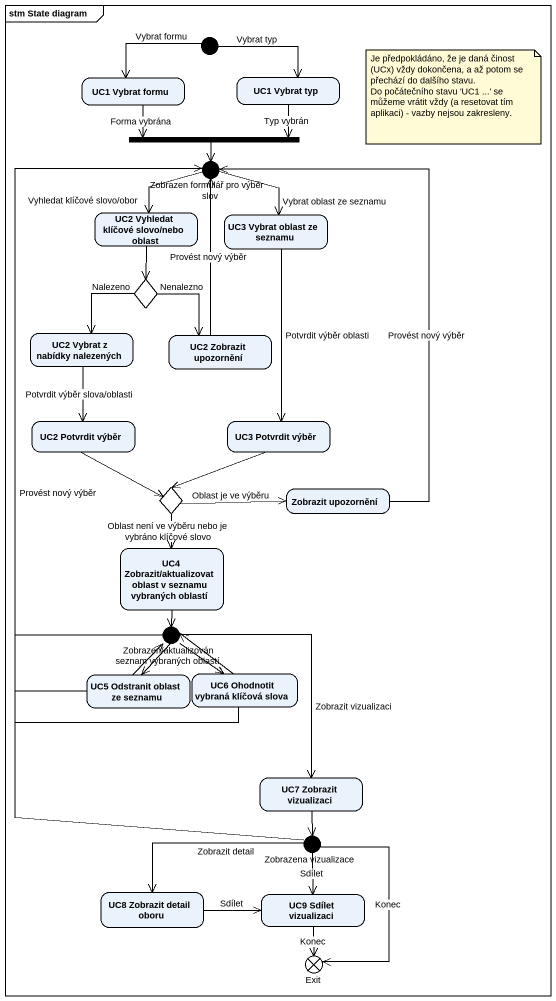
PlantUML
@startuml
mainframe stm State diagram
hide empty description
state "UC1 Vybrat typ" as UC1_Vybrat_typ
state "UC1 Vybrat formu" as UC1_Vybrat_formu
state fork1 <<join>>
state "Zobrazen formulář pro výběr slov" as Zobrazen_formulář_pro_výběr <<choice>>
state "UC2 Vyhledat klíčové slovo/nebo oblast" as UC2_Vyhledat_klíčové_slovo
state "UC3 Vybrat oblast ze seznamu" as UC3_Vybrat_oblast_ze_seznamu
state choice1 <<choice>>
state "UC2 Vybrat z nabídky nalezených" as UC2_Vybrat_z_nabídky
state "UC2 Zobrazit upozornění" as UC2_Zobrazit_upozornění
state "UC2 Potvrdit výběr" as UC2_Potvrdit_výběr
state "UC3 Potvrdit výběr" as UC3_Potvrdit_výběr
state choice2 <<choice>>
state "Zobrazit upozornění" as Zobrazit_upozornění
state "UC4 Zobrazit/aktualizovat oblast v seznamu vybraných oblastí" as UC4_Zobrazit_aktualizovat
state "Zobrazen/aktualizován seznam vybraných oblastí" as Zobrazen_aktualizován <<choice>>
state "UC5 Odstranit oblast ze seznamu" as UC5_Odstranit_oblast_ze
state "UC6 Ohodnotit vybraná klíčová slova" as UC6_Ohodnotit_vybraná
state "UC7 Zobrazit vizualizaci" as UC7_Zobrazit_vizualizaci
state "Zobrazena vizualizace" as Zobrazena_vizualizace <<choice>>
state "UC8 Zobrazit detail oboru" as UC8_Zobrazit_detail_oboru
state "UC9 Sdílet vizualizaci" as UC9_Sdílet_vizualizaci
state Exit <<choice>>
[*] -right-> UC1_Vybrat_typ : Vybrat typ
[*] -left-> UC1_Vybrat_formu : Vybrat formu
UC1_Vybrat_typ --> fork1 : Typ vybrán
UC1_Vybrat_formu -right-> fork1 : Forma vybrána
fork1 --> Zobrazen_formulář_pro_výběr
Zobrazen_formulář_pro_výběr --> UC2_Vyhledat_klíčové_slovo : Vyhledat klíčové slovo/obor
Zobrazen_formulář_pro_výběr --> UC3_Vybrat_oblast_ze_seznamu : Vybrat oblast ze seznamu
UC2_Vyhledat_klíčové_slovo --> choice1
UC3_Vybrat_oblast_ze_seznamu --> UC3_Potvrdit_výběr : Potvrdit výběr oblasti
choice1 --> UC2_Vybrat_z_nabídky : Nalezeno
choice1 --> UC2_Zobrazit_upozornění : Nenalezno
UC2_Vybrat_z_nabídky --> UC2_Potvrdit_výběr : Potvrdit výběr slova/oblasti
UC2_Zobrazit_upozornění -up-> Zobrazen_formulář_pro_výběr : Provést nový výběr
UC2_Potvrdit_výběr --> choice2
UC3_Potvrdit_výběr -left-> choice2
choice2 -right-> Zobrazit_upozornění : Oblast je ve výběru
choice2 --> UC4_Zobrazit_aktualizovat : Oblast není ve výběru nebo je vybráno klíčové slovo
Zobrazit_upozornění -up-> Zobrazen_formulář_pro_výběr : Provést nový výběr
UC4_Zobrazit_aktualizovat --> Zobrazen_aktualizován
Zobrazen_aktualizován -up-> Zobrazen_formulář_pro_výběr
Zobrazen_aktualizován --> UC5_Odstranit_oblast_ze
Zobrazen_aktualizován --> UC6_Ohodnotit_vybraná
Zobrazen_aktualizován --> UC7_Zobrazit_vizualizaci : Zobrazit vizualizaci
UC5_Odstranit_oblast_ze -up-> Zobrazen_formulář_pro_výběr
UC5_Odstranit_oblast_ze -up-> Zobrazen_aktualizován
UC6_Ohodnotit_vybraná -up-> Zobrazen_formulář_pro_výběr
UC6_Ohodnotit_vybraná -up-> Zobrazen_aktualizován
UC7_Zobrazit_vizualizaci --> Zobrazena_vizualizace
Zobrazena_vizualizace -up-> Zobrazen_formulář_pro_výběr : Provést nový výběr
Zobrazena_vizualizace -left-> UC8_Zobrazit_detail_oboru : Zobrazit detail
Zobrazena_vizualizace --> UC9_Sdílet_vizualizaci : Sdílet
Zobrazena_vizualizace --> Exit : Konec
UC8_Zobrazit_detail_oboru -right-> UC9_Sdílet_vizualizaci : Sdílet
UC9_Sdílet_vizualizaci --> Exit : Konec
note as N1
  Je předpokládáno, že je daná činost (UCx) vždy dokončena, a až potom se přechází do dalšího stavu.
  Do počátečního stavu 'UC1 ...' se můžeme vrátit vždy (a resetovat tím aplikaci) - vazby nejsou zakresleny.
end note
@enduml
